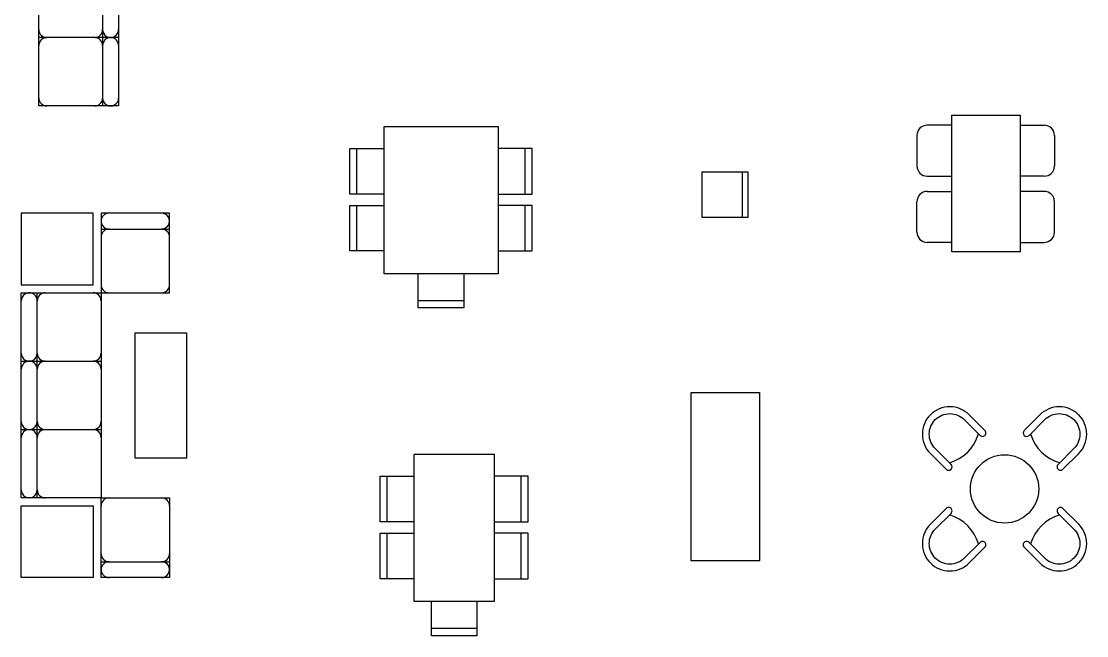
# Model space of a CAD drawing. Header units: millimetres. Extents: x 2198.5 to 2287.8, y 1208.8 to 1298.1.
# Drawn here: x 2259.91 to 2269.25, y 1277.94 to 1283.33 of the extents above; entities that cross this region are included whole.
import ezdxf

# ---------------------------------------------------------------- set-up
doc = ezdxf.new("R2010")
doc.units = ezdxf.units.MM

# ---------------------------------------------------------------- blocks, each defined once
blk = doc.blocks.new('M-14')
for p, q in [((0.14, 0, -0.5245), (0.14, 1.800007, -0.5245)), ((0, 1.200001, -0.5245), (0.699997, 1.200001, -0.5245)), ((0, 0.600005, -0.5245), (0.699997, 0.600004, -0.5245))]:
    blk.add_line(p, q)
blk.add_lwpolyline([(0, 1.800006), (0.699996, 1.800006), (0.699997, 0.000001), (0, 0)], close=True)
for centre, start, end in [((0.07, 1.730005, -0.5245), 0, 180.000005), ((0.209999, 1.730005, -0.5245), 90.000392, 179.999998), ((0.629998, 1.730005, -0.5245), 359.999218, 90.000764), ((0.07, 1.269998, -0.5245), 180.000005, 359.999996), ((0.209999, 1.269998, -0.5245), 179.999213, 269.999605), ((0.629998, 1.269998, -0.5245), 270.000001, 0.000795), ((0.07, 1.13, -0.5245), 0, 180.000005), ((0.209999, 1.13, -0.5245), 90.000392, 179.999998), ((0.629998, 1.13, -0.5245), 359.999218, 89.999999), ((0.069999, 0.670002, -0.5245), 180.000005, 359.999996), ((0.209998, 0.670002, -0.5245), 180.000005, 270.000397), ((0.629998, 0.670003, -0.5245), 270.000001, 359.999204), ((0.069999, 0.530002, -0.5245), 0, 180.000005), ((0.209999, 0.530002, -0.5245), 90.000002, 179.999998), ((0.629998, 0.530002, -0.5245), 0.001561, 89.999999), ((0.07, 0.07, -0.5245), 180.000005, 359.999996), ((0.209999, 0.07, -0.5245), 180.000005, 270.000001), ((0.629998, 0.07, -0.5245), 270.000001, 359.999204)]:
    blk.add_arc(centre, 0.07, start, end)
blk = doc.blocks.new('Sofa 01 3c')
blk.add_blockref('M-14', (0, 0))
blk = doc.blocks.new('M-18')
for p, q in [((-1.46, 0.749996), (-1.46, 1.35)), ((1.460001, 0.749996), (1.460001, 1.35)), ((-0.299998, 0.049999, -0.5245), (-0.299998, 0.749996, -0.5245)), ((0.299999, 0.049999, -0.5245), (0.299998, 0.749995, -0.5245)), ((0.900003, 0.189998, -0.5245), (-0.900003, 0.189999, -0.5245))]:
    blk.add_line(p, q)
for points in [[(-0.550003, 1.499997), (0.550003, 1.499997), (0.550003, 1.049997), (-0.550003, 1.049997)], [(-1.6, 0.749996), (-0.900003, 0.749996), (-0.900003, 1.35), (-1.6, 1.35)], [(1.600001, 0.749996), (0.900004, 0.749996), (0.900004, 1.35), (1.600001, 1.35)], [(-0.900003, 0.749996), (0.900003, 0.749995), (0.900004, 0.049999), (-0.900003, 0.049999)], [(-1.6, 0.049999), (-0.970002, 0.05), (-0.970002, 0.679997), (-1.6, 0.679996)], [(1.600001, 0.049999), (0.970003, 0.05), (0.970003, 0.679997), (1.600001, 0.679996)]]:
    blk.add_lwpolyline(points, close=True)
for centre, start, end in [((-1.53, 1.28), 0.000005, 180.00001), ((-1.390001, 1.28), 89.999975, 179.999978), ((-0.970003, 1.28), 0.000005, 90), ((0.970004, 1.28), 90, 179.999995), ((1.390002, 1.28), 0.000022, 90.000025), ((1.530001, 1.28), 359.99999, 179.999995), ((-1.53, 0.819996), 180.000005, 359.999996), ((-1.390001, 0.819996), 180.000005, 270.000001), ((-0.970003, 0.819996), 270.000001, 359.999996), ((-0.830003, 0.679997, -0.5245), 90.000002, 180.000777), ((-0.369998, 0.679997, -0.5245), 359.999218, 89.999999), ((-0.229998, 0.679997, -0.5245), 90.000002, 180.000777), ((0.229999, 0.679996, -0.5245), 0.000781, 89.999998), ((0.369999, 0.679997, -0.5245), 90.000002, 179.999998), ((0.970004, 0.819996), 180.000004, 269.999999), ((1.390002, 0.819996), 269.999999, 359.999995), ((1.530001, 0.819996), 180.000004, 359.999995), ((-0.830004, 0.259997, -0.5245), 179.999213, 270.000793), ((-0.830003, 0.119999, -0.5245), 90.000781, 269.999994), ((-0.369998, 0.259998, -0.5245), 269.999208, 359.999996), ((-0.369998, 0.119999, -0.5245), 270.000001, 90.000006), ((-0.229999, 0.259997, -0.5245), 179.999213, 270.000793), ((-0.229998, 0.119999, -0.5245), 90.000781, 269.999994), ((0.229999, 0.119999, -0.5245), 269.999208, 90.000006), ((0.229999, 0.259998, -0.5245), 270.000001, 359.999204), ((0.369999, 0.259998, -0.5245), 180.000005, 270.000001), ((0.369999, 0.119999, -0.5245), 90.000002, 269.999202), ((0.830004, 0.119999, -0.5245), 269.999208, 90.000006), ((0.830004, 0.259998, -0.5245), 270.000001, 359.999204)]:
    blk.add_arc(centre, 0.07, start, end)
blk = doc.blocks.new('Sofa U 01')
blk.add_blockref('M-18', (0, -0.05))
blk = doc.blocks.new('MHPLS501')
for p, q in [((-0.4, 0), (-0.4, 0.4)), ((-0.4, 0.4), (0, 0.4)), ((0, 0.4), (0, 0)), ((-0.4, 0.35), (0, 0.35)), ((0, 0), (-0.4, 0))]:
    blk.add_line(p, q)
blk = doc.blocks.new('MHPLS504')
blk.add_lwpolyline([(-0.7395, 0), (0.7395, 0), (0.7395, -0.6), (-0.7395, -0.6)], close=True)
blk = doc.blocks.new('MHPLS506')
for p, q in [((0.5928, 0.7375), (0.1928, 0.7375)), ((1.0928, 0.7375), (0.6928, 0.7375)), ((0, -0.5), (0, 0.5)), ((1.5303, 0.2), (1.5303, -0.2)), ((0.5928, -0.7375), (0.1928, -0.7375)), ((1.0928, -0.7375), (0.6928, -0.7375))]:
    blk.add_line(p, q)
for points in [[(0.5928, 0.5), (0.5928, 0.8), (0.1928, 0.8), (0.1928, 0.5)], [(1.0928, 0.5), (1.0928, 0.8), (0.6928, 0.8), (0.6928, 0.5)], [(0, 0.5), (1.2928, 0.5), (1.2928, -0.5), (0, -0.5)], [(1.2928, 0.2), (1.5928, 0.2), (1.5928, -0.2), (1.2928, -0.2)], [(0.5928, -0.5), (0.5928, -0.8), (0.1928, -0.8), (0.1928, -0.5)], [(1.0928, -0.5), (1.0928, -0.8), (0.6928, -0.8), (0.6928, -0.5)]]:
    blk.add_lwpolyline(points)
blk = doc.blocks.new('MHPLS507')
for p, q in [((0.5928, 0.5875), (0.1928, 0.5875)), ((1.0928, 0.5875), (0.6928, 0.5875)), ((0, -0.35), (0, 0.35)), ((1.5303, 0.2), (1.5303, -0.2)), ((0.5928, -0.5875), (0.1928, -0.5875)), ((1.0928, -0.5875), (0.6928, -0.5875))]:
    blk.add_line(p, q)
for points in [[(0.5928, 0.35), (0.5928, 0.65), (0.1928, 0.65), (0.1928, 0.35)], [(1.0928, 0.35), (1.0928, 0.65), (0.6928, 0.65), (0.6928, 0.35)], [(0, 0.35), (1.2928, 0.35), (1.2928, -0.35), (0, -0.35)], [(1.2928, 0.2), (1.5928, 0.2), (1.5928, -0.2), (1.2928, -0.2)], [(0.5928, -0.35), (0.5928, -0.65), (0.1928, -0.65), (0.1928, -0.35)], [(1.0928, -0.35), (1.0928, -0.65), (0.6928, -0.65), (0.6928, -0.35)]]:
    blk.add_lwpolyline(points)
blk = doc.blocks.new('mesita1')
for points in [[(1870.8842, 918.0424, -0.414214), (1870.8842, 918.297), (1870.8845, 918.2973, -0.414214), (1871.139, 918.2973), (1871.2774, 918.1589, 1), (1871.3198, 918.2013), (1871.1815, 918.3397, 0.414214), (1870.8421, 918.3397), (1870.8418, 918.3394, 0.414214), (1870.8418, 918), (1870.9801, 917.8617, 1), (1871.0226, 917.9041)], [(1871.845, 918.2973, -0.414214), (1872.0996, 918.2973), (1872.0998, 918.297, -0.414214), (1872.0998, 918.0424), (1871.9615, 917.9041, 1), (1872.0039, 917.8617), (1872.1423, 918, 0.414214), (1872.1423, 918.3394), (1872.142, 918.3397, 0.414214), (1871.8026, 918.3397), (1871.6643, 918.2013, 1), (1871.7067, 918.1589)], [(1871.139, 917.0817, -0.414214), (1870.8845, 917.0817), (1870.8842, 917.0819, -0.414214), (1870.8842, 917.3365), (1871.0226, 917.4748, 1), (1870.9801, 917.5172), (1870.8418, 917.3789, 0.414214), (1870.8418, 917.0395), (1870.8421, 917.0392, 0.414214), (1871.1815, 917.0392), (1871.3198, 917.1776, 1), (1871.2774, 917.22)], [(1872.0998, 917.3365, -0.414214), (1872.0998, 917.0819), (1872.0996, 917.0817, -0.414214), (1871.845, 917.0817), (1871.7067, 917.22, 1), (1871.6643, 917.1776), (1871.8026, 917.0392, 0.414214), (1872.142, 917.0392), (1872.1423, 917.0395, 0.414214), (1872.1423, 917.3789), (1872.0039, 917.5172, 1), (1871.9615, 917.4748)]]:
    blk.add_lwpolyline(points, format="xyb", close=True)
blk.add_circle((1871.492, 917.6895), 0.3)
for centre, start, end in [((1870.905, 918.2765), 286.10345, 343.89655), ((1872.0791, 918.2765), 196.10345, 253.89655), ((1870.905, 917.1024), 16.10345, 73.89655), ((1872.0791, 917.1024), 106.10345, 163.89655)]:
    blk.add_arc(centre, 0.3729, start, end)
blk = doc.blocks.new('MESACOC')
for p, q in [((0.1789, 0.8992), (0.4463, 0.8992)), ((1.0274, 0.8992), (0.7601, 0.8992)), ((0.0889, 0.5989), (0.0889, 0.8092)), ((0.5363, 0.8092), (0.5363, 0.5989)), ((0.6701, 0.8092), (0.6701, 0.5989)), ((1.1174, 0.5989), (1.1174, 0.8092)), ((0, 0.5989), (1.1998, 0.5989)), ((0, 0), (0, 0.5989)), ((1.1998, 0.5989), (1.1998, 0)), ((1.1998, 0), (0, 0)), ((0.0889, -0.0072), (0.0889, -0.2175)), ((0.5363, -0.2175), (0.5363, -0.0072)), ((0.6701, -0.2175), (0.6701, -0.0072)), ((1.1174, -0.0072), (1.1174, -0.2175)), ((0.1789, -0.3075), (0.4463, -0.3075)), ((1.0274, -0.3075), (0.7601, -0.3075))]:
    blk.add_line(p, q)
for centre, start, end in [((0.1789, 0.8092), 90, 180), ((0.4463, 0.8092), 0, 90), ((0.7601, 0.8092), 90, 180), ((1.0274, 0.8092), 0, 90), ((0.1789, -0.2175), 180, 270), ((0.4463, -0.2175), 270, 0), ((0.7601, -0.2175), 180, 270), ((1.0274, -0.2175), 270, 0)]:
    blk.add_arc(centre, 0.09, start, end)
blk = doc.blocks.new('M-Rec 11 4p')
blk.add_blockref('MESACOC', (-0.5941, -0.2762))

msp = doc.modelspace()

# ---------------------------------------------------------------- block references
for name, p, rotation in [('Sofa 01 3c', (2260.7621, 1284.3859, 0.5245), 180), ('M-Rec 11 4p', (2268.348, 1281.9119), 270), ('MHPLS506', (2263.5902, 1282.4061), 270), ('MHPLS501', (2265.8807, 1281.6072), 270), ('Sofa U 01', (2259.9086, 1280.0461), 270), ('MHPLS504', (2266.3829, 1279.3319), 270), ('mesita1', (1350.8435, 3150.7171), 270), ('MHPLS507', (2263.7054, 1279.5291), 270)]:
    msp.add_blockref(name, p, dxfattribs=dict(rotation=rotation))

doc.saveas('drawing.dxf')
